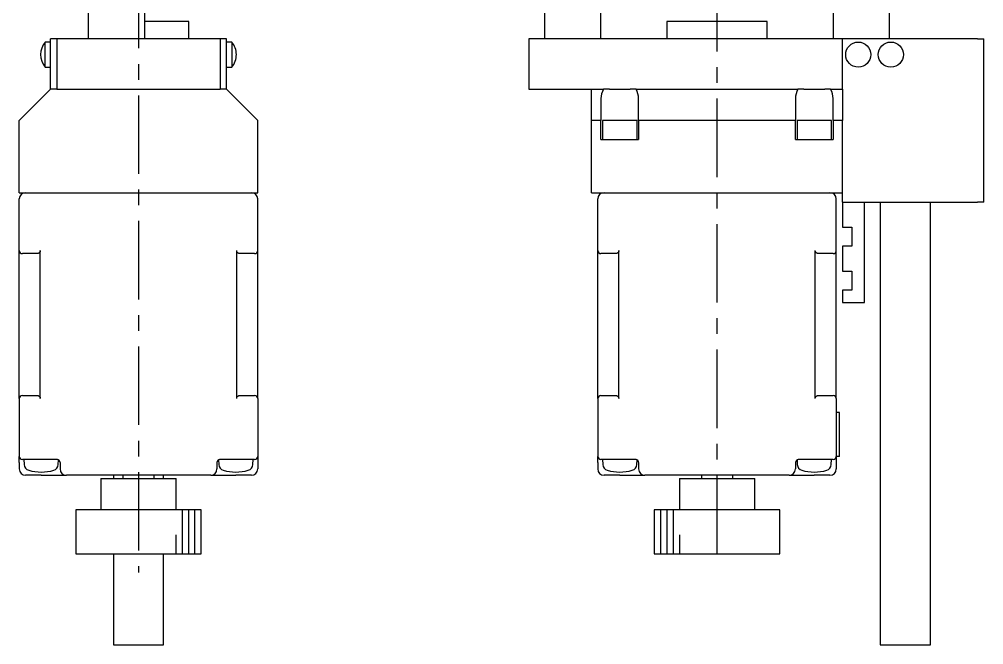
# Model space of a CAD drawing. Extents: x 124 to 838, y 27 to 513.
# Drawn here: x 147.6 to 301.3, y 217.7 to 317.3 of the extents above; entities that cross this region are included whole.
import ezdxf

# ---------------------------------------------------------------- set-up
doc = ezdxf.new("R2010")
doc.units = 0
doc.header["$LTSCALE"] = 10
doc.linetypes.add('CENTER', pattern=[2, 1.25, -0.25, 0.25, -0.25])
for name, color, linetype in [('1', 7, 'CONTINUOUS'), ('11', 7, 'CONTINUOUS'), ('2', 7, 'CONTINUOUS')]:
    doc.layers.add(name, color=color, linetype=linetype)

msp = doc.modelspace()

# ---------------------------------------------------------------- linework, layer by layer
at = {"layer": '1', "color": 7, "linetype": 'CONTINUOUS'}
for p, q in [((158.55, 338.699999), (158.55, 314.199999)), ((167.55, 314.199999), (167.55, 338.699999)), ((231.250001, 336.675067), (231.250001, 314.199999)), ((240.250001, 314.199999), (240.250001, 336.762378)), ((277.250001, 336.762378), (277.250001, 314.199999)), ((286.250001, 314.199999), (286.250001, 336.675067)), ((174.55, 316.949999), (167.55, 316.949999)), ((174.55, 314.199999), (174.55, 316.949999)), ((258.750001, 316.949999), (250.750001, 316.949999)), ((250.750001, 316.949999), (250.750001, 314.199999)), ((266.750001, 316.949999), (258.750001, 316.949999)), ((266.750001, 314.199999), (266.750001, 316.949999)), ((151.652001, 309.699999), (151.652001, 313.699999)), ((152.55, 313.699999), (151.652001, 313.699999)), ((153.55, 314.199999), (152.55, 314.199999)), ((152.55, 306.199999), (152.55, 314.199999)), ((153.55, 314.199999), (153.55, 306.199999)), ((179.55, 314.199999), (153.55, 314.199999)), ((179.55, 314.199999), (179.55, 306.199999)), ((180.55, 314.199999), (179.55, 314.199999)), ((180.55, 306.199999), (180.55, 314.199999)), ((181.447999, 313.699999), (180.55, 313.699999)), ((181.447999, 313.699999), (181.447999, 309.699999)), ((278.750001, 314.199999), (228.750001, 314.199999)), ((228.750001, 314.199999), (228.750001, 306.199999)), ((278.750001, 306.199999), (278.750001, 314.199999)), ((300.250001, 314.199999), (278.750001, 314.199999)), ((300.250001, 314.199999), (301.250001, 314.199999)), ((301.250001, 288.199999), (301.250001, 314.199999)), ((151.652001, 309.699999), (152.55, 309.699999)), ((180.55, 309.699999), (181.447999, 309.699999)), ((152.55, 306.199999), (147.55, 301.199999)), ((153.55, 306.199999), (152.55, 306.199999)), ((153.55, 306.199999), (179.55, 306.199999)), ((180.55, 306.199999), (179.55, 306.199999)), ((185.55, 301.199999), (180.55, 306.199999)), ((228.750001, 306.199999), (238.750001, 306.199999)), ((238.750001, 301.199999), (238.750001, 306.199999)), ((238.750001, 306.199999), (240.651925, 306.199999)), ((241.591689, 306.199999), (240.651925, 306.199999)), ((241.591689, 306.199999), (244.908313, 306.199999)), ((245.848077, 306.199999), (244.908313, 306.199999)), ((245.848077, 306.199999), (271.651925, 306.199999)), ((272.591689, 306.199999), (271.651925, 306.199999)), ((272.591689, 306.199999), (275.908313, 306.199999)), ((276.848077, 306.199999), (275.908313, 306.199999)), ((276.848077, 306.199999), (278.750001, 306.199999)), ((278.750001, 306.199999), (278.750001, 301.199999)), ((240.250001, 304.699999), (240.250001, 301.199999)), ((246.250001, 301.199999), (246.250001, 304.699999)), ((271.250001, 304.699999), (271.250001, 301.199999)), ((277.250001, 301.199999), (277.250001, 304.699999)), ((147.55, 289.699999), (147.55, 301.199999)), ((185.55, 289.699999), (185.55, 301.199999)), ((238.750001, 289.699999), (238.750001, 301.199999)), ((240.250001, 301.199999), (238.750001, 301.199999)), ((240.250001, 298.199999), (240.250001, 301.199999)), ((243.250001, 301.199999), (240.500001, 301.199999)), ((246.000001, 301.199999), (240.500001, 301.199999)), ((240.500001, 301.199999), (240.500001, 298.199999)), ((246.000001, 301.199999), (243.250001, 301.199999)), ((246.000001, 298.199999), (246.000001, 301.199999)), ((246.250001, 301.199999), (246.250001, 298.199999)), ((271.250001, 301.199999), (246.250001, 301.199999)), ((271.250001, 298.199999), (271.250001, 301.199999)), ((277.000001, 301.199999), (271.500001, 301.199999)), ((274.250001, 301.199999), (271.500001, 301.199999)), ((271.500001, 301.199999), (271.500001, 298.199999)), ((277.000001, 301.199999), (274.250001, 301.199999)), ((277.000001, 298.199999), (277.000001, 301.199999)), ((277.250001, 301.199999), (277.250001, 298.199999)), ((278.750001, 301.199999), (277.250001, 301.199999)), ((278.750001, 289.699999), (278.750001, 301.199999)), ((240.250001, 298.199999), (246.250001, 298.199999)), ((271.250001, 298.199999), (277.250001, 298.199999)), ((147.55, 289.699999), (185.55, 289.699999)), ((238.750001, 289.699999), (278.750001, 289.699999)), ((278.750001, 288.199999), (278.750001, 289.699999)), ((147.55, 280.499999), (147.55, 288.699999)), ((185.55, 280.499999), (185.55, 288.699999)), ((239.750001, 280.499999), (239.750001, 288.699999)), ((277.750001, 280.499999), (277.750001, 288.699999)), ((278.750001, 288.199999), (300.250001, 288.199999)), ((278.750001, 288.199999), (278.750001, 284.199999)), ((282.250001, 272.199999), (282.250001, 288.199999)), ((284.750001, 288.199999), (284.750001, 217.700001)), ((292.750001, 217.700001), (292.750001, 288.199999)), ((301.250001, 288.199999), (300.250001, 288.199999)), ((278.750001, 284.199999), (280.250001, 284.199999)), ((280.250001, 284.199999), (280.250001, 281.199999)), ((147.55, 256.899999), (147.55, 280.499999)), ((149.55, 279.999999), (148.05, 279.999999)), ((150.401768, 279.999999), (149.55, 279.999999)), ((150.426302, 280.000601), (150.401768, 279.999999)), ((150.450776, 280.002407), (150.426302, 280.000601)), ((150.475133, 280.005411), (150.450776, 280.002407)), ((150.499313, 280.009606), (150.475133, 280.005411)), ((150.523258, 280.014983), (150.499313, 280.009606)), ((150.54691, 280.021529), (150.523258, 280.014983)), ((150.570213, 280.029227), (150.54691, 280.021529)), ((150.593109, 280.038059), (150.570213, 280.029227)), ((150.615545, 280.048004), (150.593109, 280.038059)), ((150.637466, 280.059038), (150.615545, 280.048004)), ((150.658819, 280.071135), (150.637466, 280.059038)), ((150.679553, 280.084264), (150.658819, 280.071135)), ((150.699617, 280.098395), (150.679553, 280.084264)), ((150.718964, 280.113494), (150.699617, 280.098395)), ((150.737547, 280.129523), (150.718964, 280.113494)), ((150.755321, 280.146446), (150.737547, 280.129523)), ((150.772243, 280.16422), (150.755321, 280.146446)), ((150.788273, 280.182802), (150.772243, 280.16422)), ((150.803371, 280.202149), (150.788273, 280.182802)), ((150.817503, 280.222214), (150.803371, 280.202149)), ((150.830632, 280.242948), (150.817503, 280.222214)), ((150.842728, 280.264301), (150.830632, 280.242948)), ((150.853762, 280.286221), (150.842728, 280.264301)), ((150.863707, 280.308657), (150.853762, 280.286221)), ((150.87254, 280.331554), (150.863707, 280.308657)), ((150.880238, 280.354857), (150.87254, 280.331554)), ((150.886783, 280.378509), (150.880238, 280.354857)), ((150.89216, 280.402454), (150.886783, 280.378509)), ((150.896356, 280.426634), (150.89216, 280.402454)), ((150.89936, 280.45099), (150.896356, 280.426634)), ((150.901165, 280.475465), (150.89936, 280.45099)), ((150.901768, 280.499999), (150.901165, 280.475465)), ((150.901768, 256.899999), (150.901768, 280.499999)), ((182.198232, 256.899999), (182.198232, 280.499999)), ((182.198835, 280.475465), (182.198232, 280.499999)), ((182.20064, 280.45099), (182.198835, 280.475465)), ((182.203644, 280.426634), (182.20064, 280.45099)), ((182.20784, 280.402454), (182.203644, 280.426634)), ((182.213217, 280.378509), (182.20784, 280.402454)), ((182.219762, 280.354857), (182.213217, 280.378509)), ((182.22746, 280.331554), (182.219762, 280.354857)), ((182.236293, 280.308657), (182.22746, 280.331554)), ((182.246238, 280.286221), (182.236293, 280.308657)), ((182.257272, 280.264301), (182.246238, 280.286221)), ((182.269368, 280.242948), (182.257272, 280.264301)), ((182.282497, 280.222214), (182.269368, 280.242948)), ((182.296629, 280.202149), (182.282497, 280.222214)), ((182.311727, 280.182802), (182.296629, 280.202149)), ((182.327757, 280.16422), (182.311727, 280.182802)), ((182.344679, 280.146446), (182.327757, 280.16422)), ((182.362453, 280.129523), (182.344679, 280.146446)), ((182.381036, 280.113494), (182.362453, 280.129523)), ((182.400383, 280.098395), (182.381036, 280.113494)), ((182.420447, 280.084264), (182.400383, 280.098395)), ((182.441181, 280.071135), (182.420447, 280.084264)), ((182.462534, 280.059038), (182.441181, 280.071135)), ((182.484455, 280.048004), (182.462534, 280.059038)), ((182.506891, 280.038059), (182.484455, 280.048004)), ((182.529787, 280.029227), (182.506891, 280.038059)), ((182.55309, 280.021529), (182.529787, 280.029227)), ((182.576742, 280.014983), (182.55309, 280.021529)), ((182.600687, 280.009606), (182.576742, 280.014983)), ((182.624867, 280.005411), (182.600687, 280.009606)), ((182.649224, 280.002407), (182.624867, 280.005411)), ((182.673698, 280.000601), (182.649224, 280.002407)), ((182.698232, 279.999999), (182.673698, 280.000601)), ((183.55, 279.999999), (182.698232, 279.999999)), ((185.05, 279.999999), (183.55, 279.999999)), ((185.55, 256.899999), (185.55, 280.499999)), ((239.750001, 256.899999), (239.750001, 280.499999)), ((241.750001, 279.999999), (240.250001, 279.999999)), ((242.601769, 279.999999), (241.750001, 279.999999)), ((242.626303, 280.000601), (242.601769, 279.999999)), ((242.650777, 280.002407), (242.626303, 280.000601)), ((242.675134, 280.005411), (242.650777, 280.002407)), ((242.699314, 280.009606), (242.675134, 280.005411)), ((242.723259, 280.014983), (242.699314, 280.009606)), ((242.746911, 280.021529), (242.723259, 280.014983)), ((242.770214, 280.029227), (242.746911, 280.021529)), ((242.79311, 280.038059), (242.770214, 280.029227)), ((242.815546, 280.048004), (242.79311, 280.038059)), ((242.837467, 280.059038), (242.815546, 280.048004)), ((242.85882, 280.071135), (242.837467, 280.059038)), ((242.879554, 280.084264), (242.85882, 280.071135)), ((242.899618, 280.098395), (242.879554, 280.084264)), ((242.918965, 280.113494), (242.899618, 280.098395)), ((242.937548, 280.129523), (242.918965, 280.113494)), ((242.955322, 280.146446), (242.937548, 280.129523)), ((242.972244, 280.16422), (242.955322, 280.146446)), ((242.988274, 280.182802), (242.972244, 280.16422)), ((243.003373, 280.202149), (242.988274, 280.182802)), ((243.017504, 280.222214), (243.003373, 280.202149)), ((243.030633, 280.242948), (243.017504, 280.222214)), ((243.042729, 280.264301), (243.030633, 280.242948)), ((243.053763, 280.286221), (243.042729, 280.264301)), ((243.063709, 280.308657), (243.053763, 280.286221)), ((243.072541, 280.331554), (243.063709, 280.308657)), ((243.080239, 280.354857), (243.072541, 280.331554)), ((243.086784, 280.378509), (243.080239, 280.354857)), ((243.092161, 280.402454), (243.086784, 280.378509)), ((243.096357, 280.426634), (243.092161, 280.402454)), ((243.099361, 280.45099), (243.096357, 280.426634)), ((243.101166, 280.475465), (243.099361, 280.45099)), ((243.101769, 280.499999), (243.101166, 280.475465)), ((243.101769, 256.899999), (243.101769, 280.499999)), ((274.398233, 256.899999), (274.398233, 280.499999)), ((274.398836, 280.475465), (274.398233, 280.499999)), ((274.400641, 280.45099), (274.398836, 280.475465)), ((274.403645, 280.426634), (274.400641, 280.45099)), ((274.407841, 280.402454), (274.403645, 280.426634)), ((274.413218, 280.378509), (274.407841, 280.402454)), ((274.419763, 280.354857), (274.413218, 280.378509)), ((274.427461, 280.331554), (274.419763, 280.354857)), ((274.436294, 280.308657), (274.427461, 280.331554)), ((274.446239, 280.286221), (274.436294, 280.308657)), ((274.457273, 280.264301), (274.446239, 280.286221)), ((274.469369, 280.242948), (274.457273, 280.264301)), ((274.482499, 280.222214), (274.469369, 280.242948)), ((274.49663, 280.202149), (274.482499, 280.222214)), ((274.511728, 280.182802), (274.49663, 280.202149)), ((274.527758, 280.16422), (274.511728, 280.182802)), ((274.54468, 280.146446), (274.527758, 280.16422)), ((274.562454, 280.129523), (274.54468, 280.146446)), ((274.581037, 280.113494), (274.562454, 280.129523)), ((274.600384, 280.098395), (274.581037, 280.113494)), ((274.620448, 280.084264), (274.600384, 280.098395)), ((274.641182, 280.071135), (274.620448, 280.084264)), ((274.662535, 280.059038), (274.641182, 280.071135)), ((274.684456, 280.048004), (274.662535, 280.059038)), ((274.706892, 280.038059), (274.684456, 280.048004)), ((274.729788, 280.029227), (274.706892, 280.038059)), ((274.753091, 280.021529), (274.729788, 280.029227)), ((274.776743, 280.014983), (274.753091, 280.021529)), ((274.800688, 280.009606), (274.776743, 280.014983)), ((274.824868, 280.005411), (274.800688, 280.009606)), ((274.849225, 280.002407), (274.824868, 280.005411)), ((274.873699, 280.000601), (274.849225, 280.002407)), ((274.898233, 279.999999), (274.873699, 280.000601)), ((275.750001, 279.999999), (274.898233, 279.999999)), ((277.250001, 279.999999), (275.750001, 279.999999)), ((277.750001, 256.899999), (277.750001, 280.499999)), ((278.750001, 281.199999), (278.750001, 277.199999)), ((280.250001, 281.199999), (278.750001, 281.199999)), ((278.750001, 277.199999), (280.250001, 277.199999)), ((280.250001, 277.199999), (280.250001, 274.199999)), ((278.750001, 274.199999), (278.750001, 272.199999)), ((280.250001, 274.199999), (278.750001, 274.199999)), ((278.750001, 272.199999), (282.250001, 272.199999)), ((147.55, 256.899999), (147.55, 247.699999)), ((148.05, 257.399999), (149.55, 257.399999)), ((149.55, 257.399999), (150.401768, 257.399999)), ((150.401768, 257.399999), (150.426302, 257.399397)), ((150.426302, 257.399397), (150.450776, 257.397591)), ((150.450776, 257.397591), (150.475133, 257.394587)), ((150.475133, 257.394587), (150.499313, 257.390392)), ((150.499313, 257.390392), (150.523258, 257.385015)), ((150.523258, 257.385015), (150.54691, 257.378469)), ((150.54691, 257.378469), (150.570213, 257.370771)), ((150.570213, 257.370771), (150.593109, 257.361939)), ((150.593109, 257.361939), (150.615545, 257.351994)), ((150.615545, 257.351994), (150.637466, 257.34096)), ((150.637466, 257.34096), (150.658819, 257.328863)), ((150.658819, 257.328863), (150.679553, 257.315734)), ((150.679553, 257.315734), (150.699617, 257.301603)), ((150.699617, 257.301603), (150.718964, 257.286504)), ((150.718964, 257.286504), (150.737547, 257.270475)), ((150.737547, 257.270475), (150.755321, 257.253552)), ((150.755321, 257.253552), (150.772243, 257.235778)), ((150.772243, 257.235778), (150.788273, 257.217196)), ((150.788273, 257.217196), (150.803371, 257.197849)), ((150.803371, 257.197849), (150.817503, 257.177784)), ((150.817503, 257.177784), (150.830632, 257.15705)), ((150.830632, 257.15705), (150.842728, 257.135697)), ((150.842728, 257.135697), (150.853762, 257.113777)), ((150.853762, 257.113777), (150.863707, 257.091341)), ((150.863707, 257.091341), (150.87254, 257.068444)), ((150.87254, 257.068444), (150.880238, 257.045141)), ((150.880238, 257.045141), (150.886783, 257.021489)), ((150.886783, 257.021489), (150.89216, 256.997544)), ((150.89216, 256.997544), (150.896356, 256.973364)), ((150.896356, 256.973364), (150.89936, 256.949008)), ((150.89936, 256.949008), (150.901165, 256.924533)), ((150.901165, 256.924533), (150.901768, 256.899999)), ((182.198232, 256.899999), (182.198835, 256.924533)), ((182.198835, 256.924533), (182.20064, 256.949008)), ((182.20064, 256.949008), (182.203644, 256.973364)), ((182.203644, 256.973364), (182.20784, 256.997544)), ((182.20784, 256.997544), (182.213217, 257.021489)), ((182.213217, 257.021489), (182.219762, 257.045141)), ((182.219762, 257.045141), (182.22746, 257.068444)), ((182.22746, 257.068444), (182.236293, 257.091341)), ((182.236293, 257.091341), (182.246238, 257.113777)), ((182.246238, 257.113777), (182.257272, 257.135697)), ((182.257272, 257.135697), (182.269368, 257.15705)), ((182.269368, 257.15705), (182.282497, 257.177784)), ((182.282497, 257.177784), (182.296629, 257.197849)), ((182.296629, 257.197849), (182.311727, 257.217196)), ((182.311727, 257.217196), (182.327757, 257.235778)), ((182.327757, 257.235778), (182.344679, 257.253552)), ((182.344679, 257.253552), (182.362453, 257.270475)), ((182.362453, 257.270475), (182.381036, 257.286504)), ((182.381036, 257.286504), (182.400383, 257.301603)), ((182.400383, 257.301603), (182.420447, 257.315734)), ((182.420447, 257.315734), (182.441181, 257.328863)), ((182.441181, 257.328863), (182.462534, 257.34096)), ((182.462534, 257.34096), (182.484455, 257.351994)), ((182.484455, 257.351994), (182.506891, 257.361939)), ((182.506891, 257.361939), (182.529787, 257.370771)), ((182.529787, 257.370771), (182.55309, 257.378469)), ((182.55309, 257.378469), (182.576742, 257.385015)), ((182.576742, 257.385015), (182.600687, 257.390392)), ((182.600687, 257.390392), (182.624867, 257.394587)), ((182.624867, 257.394587), (182.649224, 257.397591)), ((182.649224, 257.397591), (182.673698, 257.399397)), ((182.673698, 257.399397), (182.698232, 257.399999)), ((182.698232, 257.399999), (183.55, 257.399999)), ((183.55, 257.399999), (185.05, 257.399999)), ((185.55, 256.899999), (185.55, 247.699999)), ((239.750001, 256.899999), (239.750001, 247.699999)), ((240.250001, 257.399999), (241.750001, 257.399999)), ((241.750001, 257.399999), (242.601769, 257.399999)), ((242.601769, 257.399999), (242.626303, 257.399397)), ((242.626303, 257.399397), (242.650777, 257.397591)), ((242.650777, 257.397591), (242.675134, 257.394587)), ((242.675134, 257.394587), (242.699314, 257.390392)), ((242.699314, 257.390392), (242.723259, 257.385015)), ((242.723259, 257.385015), (242.746911, 257.378469)), ((242.746911, 257.378469), (242.770214, 257.370771)), ((242.770214, 257.370771), (242.79311, 257.361939)), ((242.79311, 257.361939), (242.815546, 257.351994)), ((242.815546, 257.351994), (242.837467, 257.34096)), ((242.837467, 257.34096), (242.85882, 257.328863)), ((242.85882, 257.328863), (242.879554, 257.315734)), ((242.879554, 257.315734), (242.899618, 257.301603)), ((242.899618, 257.301603), (242.918965, 257.286504)), ((242.918965, 257.286504), (242.937548, 257.270475)), ((242.937548, 257.270475), (242.955322, 257.253552)), ((242.955322, 257.253552), (242.972244, 257.235778)), ((242.972244, 257.235778), (242.988274, 257.217196)), ((242.988274, 257.217196), (243.003373, 257.197849)), ((243.003373, 257.197849), (243.017504, 257.177784)), ((243.017504, 257.177784), (243.030633, 257.15705)), ((243.030633, 257.15705), (243.042729, 257.135697)), ((243.042729, 257.135697), (243.053763, 257.113777)), ((243.053763, 257.113777), (243.063709, 257.091341)), ((243.063709, 257.091341), (243.072541, 257.068444)), ((243.072541, 257.068444), (243.080239, 257.045141)), ((243.080239, 257.045141), (243.086784, 257.021489)), ((243.086784, 257.021489), (243.092161, 256.997544)), ((243.092161, 256.997544), (243.096357, 256.973364)), ((243.096357, 256.973364), (243.099361, 256.949008)), ((243.099361, 256.949008), (243.101166, 256.924533)), ((243.101166, 256.924533), (243.101769, 256.899999)), ((274.398233, 256.899999), (274.398836, 256.924533)), ((274.398836, 256.924533), (274.400641, 256.949008)), ((274.400641, 256.949008), (274.403645, 256.973364)), ((274.403645, 256.973364), (274.407841, 256.997544)), ((274.407841, 256.997544), (274.413218, 257.021489)), ((274.413218, 257.021489), (274.419763, 257.045141)), ((274.419763, 257.045141), (274.427461, 257.068444)), ((274.427461, 257.068444), (274.436294, 257.091341)), ((274.436294, 257.091341), (274.446239, 257.113777)), ((274.446239, 257.113777), (274.457273, 257.135697)), ((274.457273, 257.135697), (274.469369, 257.15705)), ((274.469369, 257.15705), (274.482499, 257.177784)), ((274.482499, 257.177784), (274.49663, 257.197849)), ((274.49663, 257.197849), (274.511728, 257.217196)), ((274.511728, 257.217196), (274.527758, 257.235778)), ((274.527758, 257.235778), (274.54468, 257.253552)), ((274.54468, 257.253552), (274.562454, 257.270475)), ((274.562454, 257.270475), (274.581037, 257.286504)), ((274.581037, 257.286504), (274.600384, 257.301603)), ((274.600384, 257.301603), (274.620448, 257.315734)), ((274.620448, 257.315734), (274.641182, 257.328863)), ((274.641182, 257.328863), (274.662535, 257.34096)), ((274.662535, 257.34096), (274.684456, 257.351994)), ((274.684456, 257.351994), (274.706892, 257.361939)), ((274.706892, 257.361939), (274.729788, 257.370771)), ((274.729788, 257.370771), (274.753091, 257.378469)), ((274.753091, 257.378469), (274.776743, 257.385015)), ((274.776743, 257.385015), (274.800688, 257.390392)), ((274.800688, 257.390392), (274.824868, 257.394587)), ((274.824868, 257.394587), (274.849225, 257.397591)), ((274.849225, 257.397591), (274.873699, 257.399397)), ((274.873699, 257.399397), (274.898233, 257.399999)), ((274.898233, 257.399999), (275.750001, 257.399999)), ((275.750001, 257.399999), (277.250001, 257.399999)), ((277.750001, 256.899999), (277.750001, 247.699999)), ((278.250001, 254.699999), (277.750001, 254.699999)), ((278.250001, 247.699999), (278.250001, 254.699999)), ((147.55, 246.699999), (147.55, 247.699999)), ((185.55, 247.699999), (185.55, 246.699999)), ((239.750001, 246.699999), (239.750001, 247.699999)), ((277.750001, 247.699999), (277.750001, 246.699999)), ((278.250001, 247.699999), (277.750001, 247.699999)), ((147.55, 246.699999), (147.55, 245.699999)), ((149.55, 247.199999), (148.05, 247.199999)), ((148.3, 247.199999), (148.342121, 246.396276)), ((153.635786, 247.199999), (149.55, 247.199999)), ((153.757879, 246.396276), (153.796592, 247.134962)), ((154.05, 246.699999), (154.05, 245.699999)), ((179.05, 246.699999), (179.05, 245.699999)), ((179.303408, 247.134962), (179.342121, 246.396276)), ((183.55, 247.199999), (179.464214, 247.199999)), ((185.05, 247.199999), (183.55, 247.199999)), ((184.757879, 246.396276), (184.8, 247.199999)), ((185.55, 246.699999), (185.55, 245.699999)), ((239.750001, 246.699999), (239.750001, 245.699999)), ((241.750001, 247.199999), (240.250001, 247.199999)), ((240.500001, 247.199999), (240.542122, 246.396276)), ((245.835787, 247.199999), (241.750001, 247.199999)), ((245.95788, 246.396276), (245.996593, 247.134962)), ((246.250001, 246.699999), (246.250001, 245.699999)), ((271.250001, 246.699999), (271.250001, 245.699999)), ((271.503409, 247.134962), (271.542122, 246.396276)), ((275.750001, 247.199999), (271.664215, 247.199999)), ((277.250001, 247.199999), (275.750001, 247.199999)), ((276.95788, 246.396276), (277.000001, 247.199999)), ((277.750001, 246.699999), (277.750001, 245.699999)), ((151.05, 244.699999), (148.55, 244.699999)), ((151.05, 244.699999), (155.05, 244.699999)), ((178.05, 244.699999), (155.05, 244.699999)), ((162.55, 244.699999), (162.55, 244.199999)), ((164.05, 244.699999), (164.05, 244.199999)), ((169.05, 244.199999), (169.05, 244.699999)), ((170.55, 244.199999), (170.55, 244.699999)), ((178.05, 244.699999), (182.05, 244.699999)), ((184.55, 244.699999), (182.05, 244.699999)), ((243.250001, 244.699999), (240.750001, 244.699999)), ((243.250001, 244.699999), (247.250001, 244.699999)), ((270.250001, 244.699999), (247.250001, 244.699999)), ((256.250001, 244.699999), (256.250001, 244.199999)), ((261.250001, 244.199999), (261.250001, 244.699999)), ((270.250001, 244.699999), (274.250001, 244.699999)), ((276.750001, 244.699999), (274.250001, 244.699999)), ((160.55, 244.199999), (172.55, 244.199999)), ((160.55, 244.199999), (160.55, 239.199999)), ((172.55, 239.199999), (172.55, 244.199999)), ((252.750001, 244.199999), (258.750001, 244.199999)), ((252.750001, 244.199999), (252.750001, 239.199999)), ((258.750001, 244.199999), (264.750001, 244.199999)), ((264.750001, 239.199999), (264.750001, 244.199999)), ((176.55, 239.199999), (156.55, 239.199999)), ((156.55, 239.199999), (156.55, 232.199999)), ((176.55, 232.199999), (176.55, 239.199999)), ((258.750001, 239.199999), (248.750001, 239.199999)), ((248.750001, 239.199999), (248.750001, 232.199999)), ((268.750001, 239.199999), (258.750001, 239.199999)), ((268.750001, 232.199999), (268.750001, 239.199999)), ((156.55, 232.199999), (176.55, 232.199999)), ((162.55, 232.199999), (162.55, 217.700001)), ((170.55, 217.700001), (170.55, 232.199999)), ((248.750001, 232.199999), (258.750001, 232.199999)), ((258.750001, 232.199999), (268.750001, 232.199999)), ((162.55, 217.700001), (170.55, 217.700001)), ((284.750001, 217.700001), (292.750001, 217.700001))]:
    msp.add_line(p, q, dxfattribs=at)
for centre in [(281.250001, 311.699999), (286.450001, 311.699999)]:
    msp.add_circle(centre, 2, dxfattribs=at)
for centre, radius, start, end in [((154.15, 311.699999), 3.2, 141.317813, 218.682187), ((178.95, 311.699999), 3.2, 0, 38.682187), ((178.95, 311.699999), 3.2, 321.317813, 0), ((243.250001, 304.699999), 3, 150, 180), ((243.250001, 304.699999), 3, 0, 30), ((274.250001, 304.699999), 3, 150, 180), ((274.250001, 304.699999), 3, 0, 30), ((148.55, 288.699999), 1, 90, 180), ((184.55, 288.699999), 1, 0, 90), ((240.750001, 288.699999), 1, 90, 180), ((276.750001, 288.699999), 1, 0, 90), ((148.05, 280.499999), 0.5, 180, 270), ((185.05, 280.499999), 0.5, 270, 0), ((240.250001, 280.499999), 0.5, 180, 270), ((277.250001, 280.499999), 0.5, 270, 0), ((148.05, 256.899999), 0.5, 90, 180), ((185.05, 256.899999), 0.5, 0, 90), ((240.250001, 256.899999), 0.5, 90, 180), ((277.250001, 256.899999), 0.5, 0, 90), ((148.05, 247.699999), 0.5, 180, 270), ((185.05, 247.699999), 0.5, 270, 0), ((240.250001, 247.699999), 0.5, 180, 270), ((277.250001, 247.699999), 0.5, 270, 0), ((149.340751, 246.448611), 1, 182.999972, 253.448664), ((152.759249, 246.448611), 1, 286.551336, 357.000028), ((153.55, 246.699999), 0.5, 0, 90), ((179.55, 246.699999), 0.5, 90, 180), ((180.340751, 246.448611), 1, 182.999972, 253.448664), ((183.759249, 246.448611), 1, 286.551336, 357.000028), ((241.540752, 246.448611), 1, 182.999972, 253.448664), ((244.95925, 246.448611), 1, 286.551336, 357.000028), ((245.750001, 246.699999), 0.5, 0, 90), ((271.750001, 246.699999), 0.5, 90, 180), ((272.540752, 246.448611), 1, 182.999972, 253.448664), ((275.95925, 246.448611), 1, 286.551336, 357.000028), ((148.55, 245.699999), 1, 180, 270), ((151.05, 252.199999), 7, 253.448632, 286.551368), ((155.05, 245.699999), 1, 180, 270), ((178.05, 245.699999), 1, 270, 0), ((182.05, 252.199999), 7, 253.448632, 286.551368), ((184.55, 245.699999), 1, 270, 0), ((240.750001, 245.699999), 1, 180, 270), ((243.250001, 252.199999), 7, 253.448632, 286.551368), ((247.250001, 245.699999), 1, 180, 270), ((270.250001, 245.699999), 1, 270, 0), ((274.250001, 252.199999), 7, 253.448632, 286.551368), ((276.750001, 245.699999), 1, 270, 0)]:
    msp.add_arc(centre, radius, start, end, dxfattribs=at)
at = {"layer": '11', "color": 4, "linetype": 'CENTER'}
for p, q in [((166.55, 425.199999), (166.55, 229.199999)), ((258.750001, 232.199999), (258.750001, 422.199999))]:
    msp.add_line(p, q, dxfattribs=at)
at = {"layer": '2', "color": 4, "linetype": 'CONTINUOUS'}
for p, q in [((173.55, 232.199999), (173.55, 239.199999)), ((174.55, 232.199999), (174.55, 239.199999)), ((175.55, 232.199999), (175.55, 239.199999)), ((249.750001, 239.199999), (249.750001, 232.199999)), ((250.750001, 239.199999), (250.750001, 232.199999)), ((251.750001, 239.199999), (251.750001, 232.199999)), ((172.55, 232.199999), (172.55, 235.199999)), ((252.750001, 235.199999), (252.750001, 232.199999))]:
    msp.add_line(p, q, dxfattribs=at)

doc.saveas('drawing.dxf')
